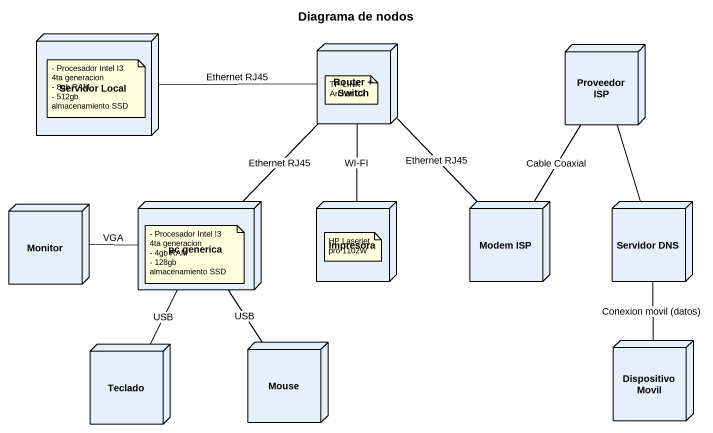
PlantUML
@startuml
title Diagrama de nodos
node "Servidor Local" as Servidor_Local
node "Router + Switch" as Router_Switch
node "Proveedor ISP" as Proveedor_ISP
node Monitor
node "pc generica" as pc_generica
node Impresora
node "Modem ISP" as Modem_ISP
node "Servidor DNS" as Servidor_DNS
node "Dispositivo Movil" as Dispositivo_Movil
node Teclado
node Mouse
Servidor_Local -right- Router_Switch : Ethernet RJ45
Router_Switch -- Modem_ISP : Ethernet RJ45
Proveedor_ISP -- Modem_ISP : Cable Coaxial
Proveedor_ISP -- Servidor_DNS
Monitor -right- pc_generica : VGA
pc_generica -up- Router_Switch : Ethernet RJ45
pc_generica -- Teclado : USB
pc_generica -- Mouse : USB
Impresora -up- Router_Switch : WI-FI
Dispositivo_Movil -up- Servidor_DNS : Conexion movil (datos)
note as N1
  - Procesador Intel I3 4ta generacion
  - 8gb RAM
  - 512gb almacenamiento SSD
end note
note as N2
  TP-LINK Archer C7
end note
note as N3
  - Procesador Intel !3 4ta generacion
  - 4gb RAM
  - 128gb almacenamiento SSD
end note
note as N4
  HP Laserjet pro 1102W
end note
@enduml
